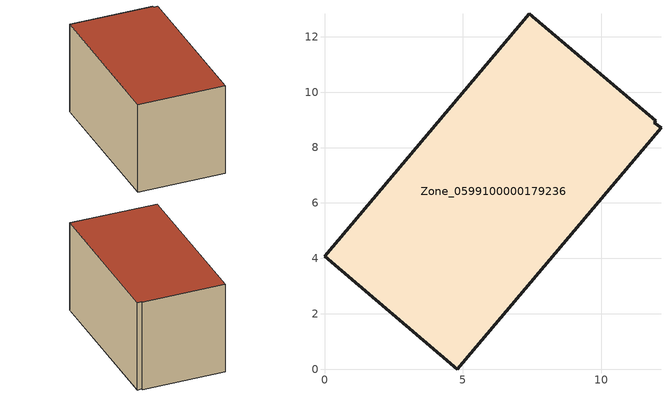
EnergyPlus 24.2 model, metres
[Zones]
Zone_0599100000179236
 floor ground (C_G): 11.95,8.97 11.9,8.9 12.15,8.71 4.79,0 0,4.07 7.39,12.83 z0
 wall outside (C_F): 11.95,8.97 7.39,12.83 0,4.07 4.79,0 12.15,8.71 11.9,8.9 11.95,8.97 z0:6.7
 roof outside (C_R): 11.9,8.9 11.95,8.97 7.39,12.83 0,4.07 4.79,0 12.15,8.71 z6.7
[BUILDING]
Pand.0599100000179236: North Axis=0; Terrain=City; Loads Convergence Tolerance Value=0.04; Temperature Convergence Tolerance Value=0.4; Solar Distribution=FullExterior; Maximum Number of Warmup Days=25; Minimum Number of Warmup Days=1
[Site:Location]
Rotterdam.The.Hague.AP_ZH_NLD Design_Conditions: Latitude=51.96; Longitude=4.45; Time Zone=1; Elevation=-4.5
[SITE:GROUNDTEMPERATURE:BUILDINGSURFACE]
18, 18, 18, 18, 18, 18, 18, 18, 18, 18, 18, 18
[MATERIAL] Thermal Absorptance=0.9; Solar Absorptance=0.7; Visible Absorptance=0.7
Name | Roughness | Thickness | Conductivity | Density | Specific Heat
G.TC.1946-1964 | MediumSmooth | 0.15 | 1 | 540 | 1210
F.TC.1946-1964 | Rough | 0.3 | 0.857143 | 1920 | 840
R.TC.1946-1964 | MediumRough | 0.2 | 0.235294 | 1500 | 1000
[CONSTRUCTION]
C_G: G.TC.1946-1964
C_F: F.TC.1946-1964
C_R: R.TC.1946-1964
[ZONE]
Zone_0599100000179236: Type=1; Multiplier=1; Ceiling Height=Autocalculate; Volume=Autocalculate; Floor Area=autocalculate; Part of Total Floor Area=Yes
[ZONEINFILTRATION:DESIGNFLOWRATE]
Infil_Zone_0599100000179236: Zone or ZoneList or Space or SpaceList=Zone_0599100000179236; Schedule=AlwaysOn; Design Flow Rate Calculation Method=Flow/Area; Flow Rate per Floor Area=0.003; Constant Term Coefficient=1; Temperature Term Coefficient=0; Velocity Term Coefficient=0; Velocity Squared Term Coefficient=0
[HVACTEMPLATE:ZONE:IDEALLOADSAIRSYSTEM]
Zone_0599100000179236: Maximum Heating Supply Air Temperature=50; Minimum Cooling Supply Air Temperature=13; Maximum Heating Supply Air Humidity Ratio=0.0156; Minimum Cooling Supply Air Humidity Ratio=0.0077; Heating Limit=NoLimit; Cooling Limit=NoLimit; Dehumidification Control Type=ConstantSensibleHeatRatio; Cooling Sensible Heat Ratio=0.7; Dehumidification Setpoint=60; Humidification Control Type=None; Humidification Setpoint=30; Outdoor Air Method=None; Outdoor Air Flow Rate per Person=0.00944; Outdoor Air Flow Rate per Zone Floor Area=0; Outdoor Air Flow Rate per Zone=0; Demand Controlled Ventilation Type=None; Outdoor Air Economizer Type=NoEconomizer; Heat Recovery Type=None; Sensible Heat Recovery Effectiveness=0.7; Latent Heat Recovery Effectiveness=0.65
[ZONECONTROL:THERMOSTAT]
ThermostatControl_Zone_0599100000179236: Zone or ZoneList=Zone_0599100000179236; Control Type Schedule=DualSetpointControlType; Control 1=Thermostat_Zone_0599100000179236; Temperature Difference Between Cutout And Setpoint=0
[THERMOSTATSETPOINT:DUALSETPOINT]
Thermostat_Zone_0599100000179236: Heating Setpoint Temperature Schedule=HeatingSetpoint_Zone_0599100000179236; Cooling Setpoint Temperature Schedule=CoolingSetpoint_Zone_0599100000179236
[SCHEDULE:COMPACT]
HeatingSetpoint_Zone_0599100000179236: Through: 12/31, For: AllDays, Until: 24:00, 21
CoolingSetpoint_Zone_0599100000179236: Through: 12/31, For: AllDays, Until: 24:00, 24
DualSetpointControlType: Through: 12/31, For: AllDays, Until: 24:00, 4
AlwaysOn: Through: 12/31, For: AllDays, Until: 24:00, 1
